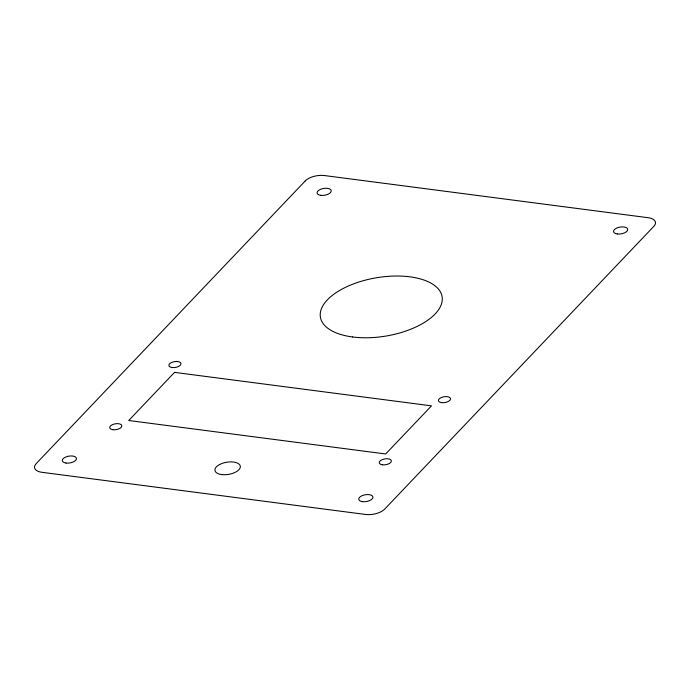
<?xml version="1.0" encoding="UTF-8"?>
<svg xmlns="http://www.w3.org/2000/svg" width="690" height="690" viewBox="0 0 690 690"><rect width="100%" height="100%" fill="white"/><g stroke="black" fill="none" stroke-linecap="round" stroke-linejoin="round"><path stroke-width="1.03" d="M305.256 180.935L36.156 463.663A14.395 6.891 -9.6 0 0 42.056 472.322L365.493 514.447A14.395 6.891 -9.6 0 0 384.744 509.065L653.844 226.337A14.395 6.891 -9.6 0 0 647.945 217.678L324.507 175.553A14.395 6.891 -9.6 0 0 305.256 180.935M174.536 372.376L128.737 420.503L385.684 453.977L431.491 405.849L174.536 372.376M352.633 336.979A61.703 29.532 -9.6 0 0 442.256 297.942A61.703 29.532 -9.6 0 0 348.89 285.781A61.703 29.532 -9.6 0 0 352.633 336.979M221.663 474.582A12.851 6.15 -9.6 0 0 240.336 466.449A12.851 6.15 -9.6 0 0 220.886 463.922A12.851 6.15 -9.6 0 0 221.663 474.582M362.509 501.665A7.202 3.45 -9.6 0 0 372.962 497.111A7.202 3.45 -9.6 0 0 362.069 495.687A7.202 3.45 -9.6 0 0 362.509 501.665M66.024 463.05A7.202 3.45 -9.6 0 0 76.487 458.496A7.202 3.45 -9.6 0 0 65.593 457.073A7.202 3.45 -9.6 0 0 66.024 463.05M320.807 195.356A7.202 3.45 -9.6 0 0 331.269 190.802A7.202 3.45 -9.6 0 0 320.376 189.379A7.202 3.45 -9.6 0 0 320.807 195.356M617.291 233.97A7.202 3.45 -9.6 0 0 627.753 229.416A7.202 3.45 -9.6 0 0 616.86 228.002A7.202 3.45 -9.6 0 0 617.291 233.97M382.433 464.818A6.167 2.95 -9.6 0 0 391.394 460.911A6.167 2.95 -9.6 0 0 382.053 459.695A6.167 2.95 -9.6 0 0 382.433 464.818M112.901 429.715A6.167 2.95 -9.6 0 0 121.863 425.808A6.167 2.95 -9.6 0 0 112.53 424.591A6.167 2.95 -9.6 0 0 112.901 429.715M172.069 367.546A6.167 2.95 -9.6 0 0 181.03 363.647A6.167 2.95 -9.6 0 0 171.689 362.431A6.167 2.95 -9.6 0 0 172.069 367.546M441.591 402.658A6.167 2.95 -9.6 0 0 450.561 398.751A6.167 2.95 -9.6 0 0 441.221 397.535A6.167 2.95 -9.6 0 0 441.591 402.658"/></g></svg>
